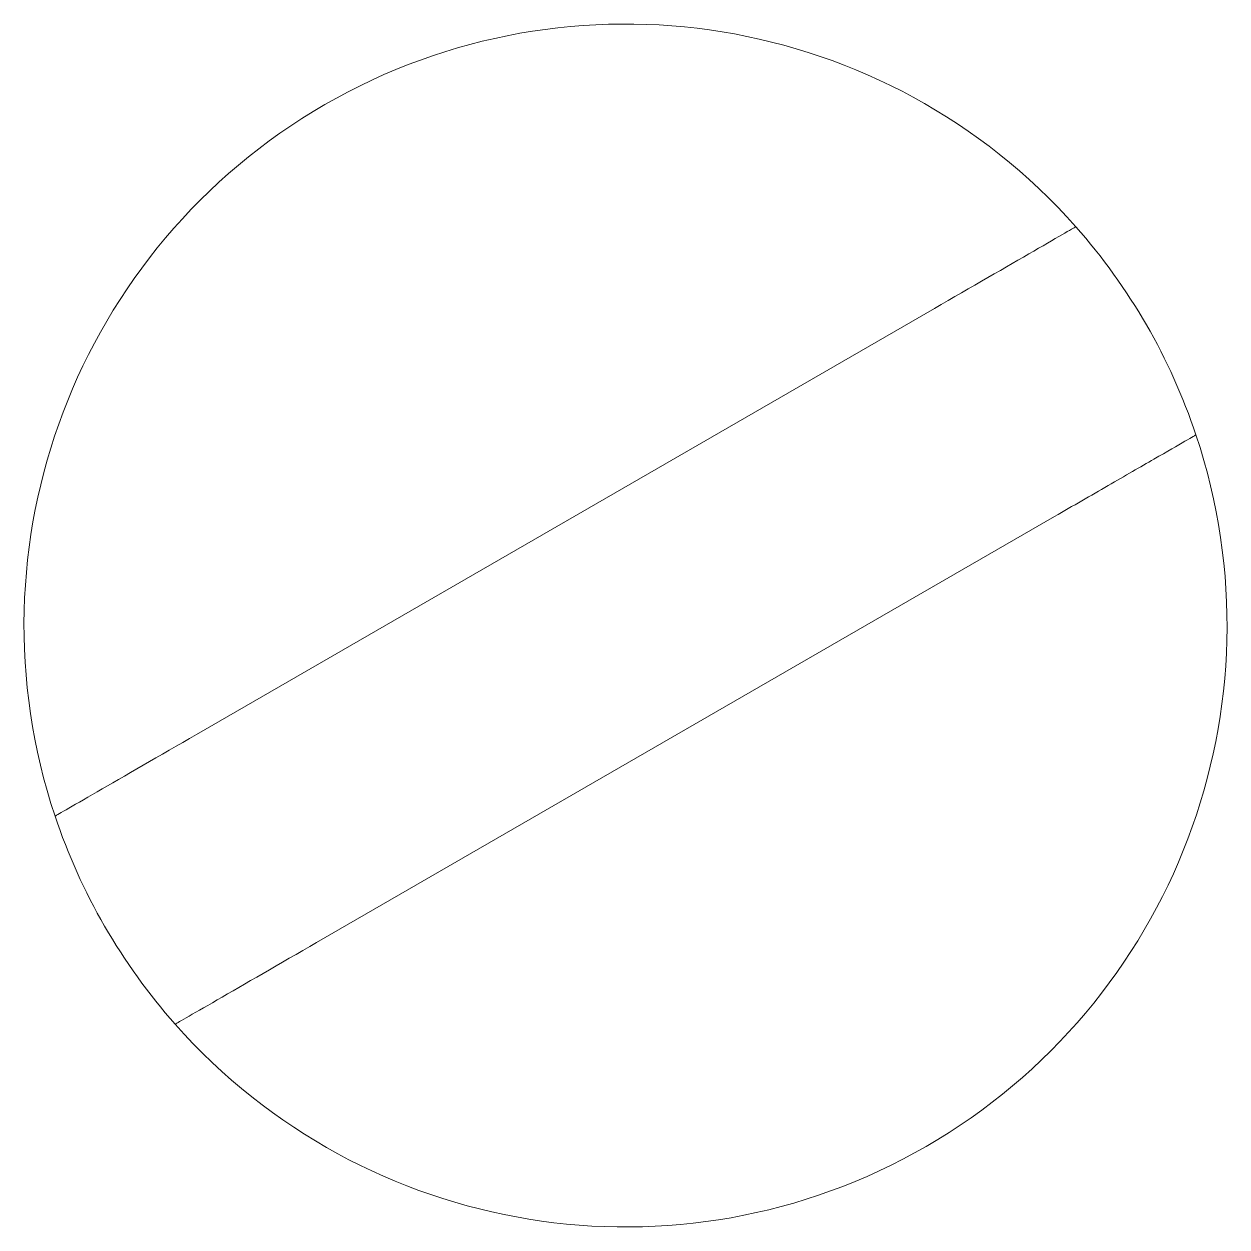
# Model space of a CAD drawing. Header units: inches. Extents: x 1.6 to 15.1, y -0.1 to 9.4.
# Drawn here: x 9.5767 to 9.8809, y 8.9351 to 9.2393 of the extents above; entities that cross this region are included whole.
import ezdxf

# ---------------------------------------------------------------- set-up
doc = ezdxf.new("R2010")
doc.units = ezdxf.units.IN
doc.header["$MEASUREMENT"] = 0
doc.linetypes.add('SLD-Solid', pattern=[0])
doc.layers.add('Screws', color=6, linetype='Continuous')

msp = doc.modelspace()

# ---------------------------------------------------------------- linework, layer by layer
at = {"layer": 'Screws', "color": 6, "linetype": 'SLD-Solid', "lineweight": 15}
for p, q in [((9.80694, 9.16736), (9.62031, 9.05961)), ((9.65069, 9.00698), (9.83733, 9.11473))]:
    msp.add_line(p, q, dxfattribs=at)
for start, end in [(41.5236, 198.4764), (18.4764, 41.5236), (221.5236, 18.4764), (198.4764, 221.5236)]:
    msp.add_arc((9.72882, 9.08717), 0.1521, start, end, dxfattribs=at)
for points, knots in [([(9.80694, 9.16736), (9.81613, 9.17266), (9.82541, 9.17802), (9.83538, 9.18377), (9.83808, 9.18533), (9.84173, 9.18745), (9.84269, 9.188), (9.84269, 9.188)], [0, 0, 0, 0, 0.5, 0.5, 0.75, 0.75, 1, 1, 1, 1]), ([(9.87307, 9.13537), (9.87307, 9.13537), (9.87212, 9.13482), (9.86848, 9.13272), (9.86582, 9.13118), (9.85909, 9.1273), (9.85515, 9.12502), (9.84655, 9.12006), (9.84193, 9.11739), (9.83733, 9.11473)], [0, 0, 0, 0, 0.25, 0.25, 0.5, 0.5, 0.75, 0.75, 1, 1, 1, 1]), ([(9.58456, 9.03897), (9.58456, 9.03897), (9.58552, 9.03952), (9.58915, 9.04162), (9.59189, 9.0432), (9.60186, 9.04895), (9.61112, 9.0543), (9.62031, 9.05961)], [0, 0, 0, 0, 0.25, 0.25, 0.5, 0.5, 1, 1, 1, 1]), ([(9.65069, 9.00698), (9.64144, 9.00164), (9.63226, 8.99634), (9.61889, 8.98862), (9.61495, 8.98634), (9.61495, 8.98634)], [0, 0, 0, 0, 0.5, 0.5, 1, 1, 1, 1])]:
    msp.add_open_spline(points, degree=3, knots=knots, dxfattribs=at)

doc.saveas('drawing.dxf')
